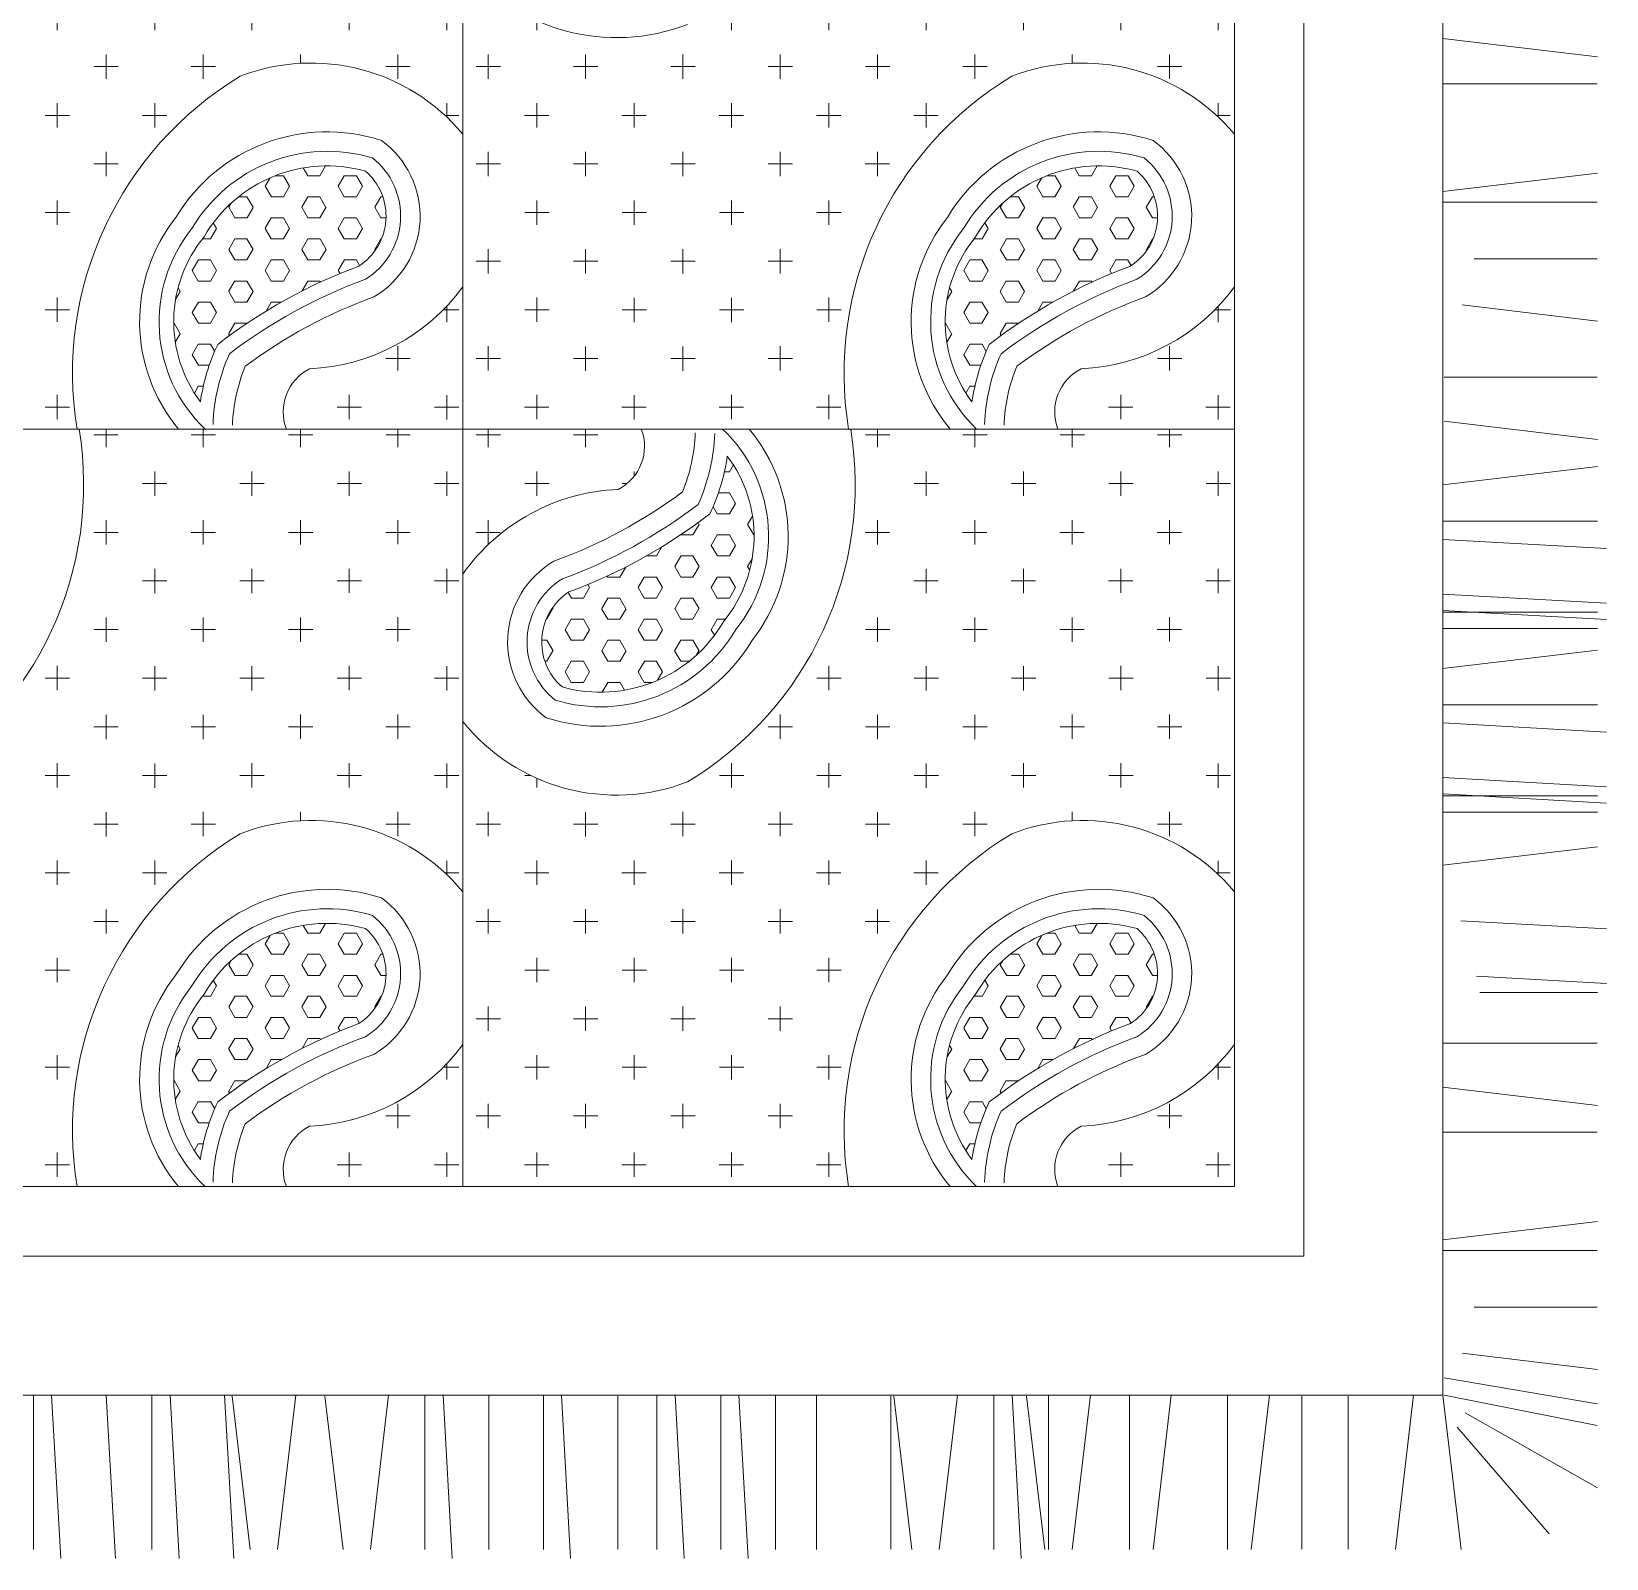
# Model space of a CAD drawing. Header units: inches. Extents: x 26.7 to 30.35, y 12.93 to 16.83.
# Drawn here: x 27.762 to 28.643, y 15.013 to 15.867 of the extents above; entities that cross this region are included whole.
import ezdxf

# ---------------------------------------------------------------- set-up
doc = ezdxf.new("R2010")
doc.units = ezdxf.units.IN
doc.header["$MEASUREMENT"] = 0
doc.layers.add('001_Dark_1 10', color=7, linetype='Continuous', lineweight=0)
doc.layers.add('002_Medium_1 10', color=251, linetype='Continuous', lineweight=0)
pattern_1 = [(0, (-37.43970522313292, 26.81565182171335), (0.02721599999564351, 0.02721599999997524), [0.01360799999782175, -0.04082399999346527]), (90, (-37.43290122347797, 26.80884782170915), (-0.0272159999956435, 0.02721599999997524), [0.01360799999998762, -0.04082399999996287])]
pattern_2 = [(0, (-37.00820776197041, 26.81565182171335), (0.02721599999564351, 0.02721599999997524), [0.01360799999782175, -0.04082399999346527]), (90, (-37.00140376138414, 26.80884782170915), (-0.0272159999956435, 0.02721599999997524), [0.01360799999998762, -0.04082399999996287])]
pattern_3 = [(0, (-37.00820776197041, 26.39185967207459), (0.02721599999564351, 0.02721599999997524), [0.01360799999782175, -0.04082399999346527]), (90, (-37.00140376138414, 26.38505567207039), (-0.0272159999956435, 0.02721599999997524), [0.01360799999998762, -0.04082399999996287])]
pattern_4 = [(0, (-37.43970522313292, 26.39185967207459), (0.02721599999564351, 0.02721599999997524), [0.01360799999782175, -0.04082399999346527]), (90, (-37.43290122347797, 26.38505567207039), (-0.0272159999956435, 0.02721599999997524), [0.01360799999998762, -0.04082399999996287])]

msp = doc.modelspace()

# ---------------------------------------------------------------- hatches: boundary and pattern name
at = {"layer": '002_Medium_1 10'}
h = msp.add_hatch(dxfattribs=at)
h.set_pattern_fill('CROSS', color=256, scale=5.443200000000001, style=0)
h.set_pattern_definition(pattern_1)
edge = h.paths.add_edge_path()
edge.add_ellipse((27.92998493992811, 15.65455349643753), major_axis=(0.01908255166765577, 0.01908255166765577), ratio=0.9999999999987289, start_angle=72.00881479409367, end_angle=156.0408936731299)
edge.add_line((27.9047974969176, 15.64486431160048), (28.00343985687097, 15.64486431160048))
edge.add_line((28.00343985733663, 15.64486431160048), (28.00343985733663, 15.72434947085139))
edge.add_ellipse((27.91289365542209, 15.79081525046649), major_axis=(0.07942390844600415, 0.07942390844600405), ratio=0.999999999998721, start_angle=227.4675267246357, end_angle=278.7193292571814, ccw=False)
edge = h.paths.add_edge_path()
edge.add_ellipse((27.64656614576554, 16.0589672764022), major_axis=(0.01908255166765036, 0.01908255166765034), ratio=0.9999999999998128, start_angle=252.0088147940491, end_angle=336.0408936730989)
edge.add_line((27.67175358784472, 16.06865646123924), (27.57194239617413, 16.06865646123924))
edge.add_line((27.57194239617413, 16.06865646123924), (27.57194239617413, 15.98754892717852))
edge.add_ellipse((27.66365742934024, 15.92270552237323), major_axis=(-0.07942390844595927, 0.07942390844595926), ratio=0.999999999998808, start_angle=-42.53247327537929, end_angle=9.739324253619316, ccw=False)
h = msp.add_hatch(dxfattribs=at)
h.set_pattern_fill('CROSS', color=256, scale=5.443200000000001, style=0)
h.set_pattern_definition(pattern_1)
edge = h.paths.add_edge_path()
edge.add_ellipse((27.6578733312813, 15.97397247089111), major_axis=(-0.07786042222038214, 0.07786042222038213), ratio=0.9999999999995797, start_angle=83.70269937391248, end_angle=156.1583139565079, ccw=False)
edge.add_line((27.57194239617413, 15.90512216246725), (27.57194239617413, 15.64486431160048))
edge.add_line((27.57194239617413, 15.64486431160048), (27.78769112675538, 15.64486431160048))
edge.add_ellipse((27.97919709579175, 15.67611000760962), major_axis=(0.1372057392089932, 0.1372057392089932), ratio=0.9999999999999163, start_angle=76.112544255351, end_angle=144.2666029541255, ccw=False)
edge.add_ellipse((27.91867775348102, 15.73954830194861), major_axis=(-0.07786042222039533, 0.07786042222039531), ratio=0.999999999999687, start_angle=264.66532932844234, end_angle=336.1583139564999, ccw=False)
edge.add_line((28.00343985733663, 15.8098325562737), (28.00343985733663, 16.06865646123924))
edge.add_line((28.00343985733663, 16.06865646123924), (27.7888599584726, 16.06865646123924))
edge.add_ellipse((27.59735398897057, 16.03741076523011), major_axis=(0.1372057392090421, 0.1372057392090421), ratio=0.9999999999997388, start_angle=256.1125442553892, end_angle=324.26660295412347, ccw=False)
h = msp.add_hatch(dxfattribs=at)
h.set_pattern_fill('CROSS', color=256, scale=5.443200000000001, style=0)
h.set_pattern_definition(pattern_2)
edge = h.paths.add_edge_path()
edge.add_ellipse((28.36148240109062, 15.65455349643753), major_axis=(0.01908255166762391, 0.01908255166762389), ratio=0.9999999999987329, start_angle=72.0088147940936, end_angle=156.0408936732132)
edge.add_line((28.33629495901143, 15.64486431160048), (28.4349373189648, 15.64486431160048))
edge.add_line((28.43493731849914, 15.64486431160048), (28.43493731849914, 15.72434947085139))
edge.add_ellipse((28.34439111751592, 15.79081525046649), major_axis=(-0.07942390844594537, 0.07942390844594532), ratio=0.9999999999999937, start_angle=137.467526724599, end_angle=188.7193292572478, ccw=False)
edge = h.paths.add_edge_path()
edge.add_ellipse((28.07806360692804, 16.0589672764022), major_axis=(0.01908255166765036, 0.01908255166765034), ratio=0.9999999999998128, start_angle=252.0088147940491, end_angle=336.0408936730989)
edge.add_line((28.10325104900723, 16.06865646123924), (28.00343985733663, 16.06865646123924))
edge.add_line((28.00343985733663, 16.06865646123924), (28.00343985733663, 15.98754892717852))
edge.add_ellipse((28.09515489050274, 15.92270552237323), major_axis=(0.07942390844594874, 0.07942390844594868), ratio=0.9999999999997119, start_angle=47.46752672460741, end_angle=99.73932425362801, ccw=False)
h = msp.add_hatch(dxfattribs=at)
h.set_pattern_fill('CROSS', color=256, scale=5.443200000000001, style=0)
h.set_pattern_definition(pattern_2)
edge = h.paths.add_edge_path()
edge.add_ellipse((28.08937079337513, 15.97397247089111), major_axis=(0.07786042222042543, 0.07786042222042541), ratio=0.999999999998981, start_angle=173.7026993738791, end_angle=246.1583139564803, ccw=False)
edge.add_line((28.00343985733663, 15.90512216246725), (28.00343985733663, 15.64486431160048))
edge.add_line((28.00343985733663, 15.64486431160048), (28.21918858791789, 15.64486431160048))
edge.add_ellipse((28.41069455695426, 15.67611000760962), major_axis=(0.1372057392090424, 0.1372057392090424), ratio=0.999999999999944, start_angle=76.11254425537822, end_angle=144.2666029541211, ccw=False)
edge.add_ellipse((28.35017521464353, 15.73954830194861), major_axis=(-0.07786042222044631, 0.07786042222044631), ratio=0.9999999999998426, start_angle=264.6653293284162, end_angle=336.1583139564981, ccw=False)
edge.add_line((28.43493731849914, 15.8098325562737), (28.43493731849914, 16.06865646123924))
edge.add_line((28.43493731849914, 16.06865646123924), (28.22035741963511, 16.06865646123924))
edge.add_ellipse((28.02885145013308, 16.03741076523011), major_axis=(-0.137205739208997, 0.1372057392089969), ratio=0.9999999999990505, start_angle=166.1125442553455, end_angle=234.2666029541616, ccw=False)
h = msp.add_hatch(dxfattribs=at)
h.set_pattern_fill('HEX', color=256, scale=2.7216, style=0)
h.set_pattern_definition([(0, (11.48508562118834, 18.6031870675929), (0, 0.01178487369762128), [0.006803999998910877, -0.01360799999782175]), (119.9999999960512, (11.48508562118834, 18.6031870675929), (-0.01020600000090668, -0.005892436848810637), [0.006803999999723019, -0.01360799999944604]), (60.00000000394876, (11.49188962084328, 18.6031870675929), (-0.01020600000090668, 0.005892436848810641), [0.006803999999723077, -0.01360799999944615])])
edge = h.paths.add_edge_path()
edge.add_ellipse((27.96892309346324, 15.64378585973327), major_axis=(-0.08019071883183615, 0.08019071883183614), ratio=0.9999999999979527, start_angle=19.705949573898124, end_angle=36.7534955249684, ccw=False)
edge.add_ellipse((28.04859721445566, 15.45681785720671), major_axis=(0.2105037683202355, 0.2105037683202353), ratio=0.9999999999977094, start_angle=425.29971908932674, end_angle=442.7385221895668, ccw=False)
edge.add_ellipse((27.92719867796724, 15.76397835915713), major_axis=(0.0235545782498951, 0.0235545782498951), ratio=0.9999999999996896, start_angle=257.9498139316897, end_angle=364.0990009942802)
edge.add_ellipse((27.92757315346127, 15.71251588895256), major_axis=(-0.05627287237188938, 0.05627287237188942), ratio=0.9999999999998931, start_angle=-60.62618546211366, end_angle=14.91173731816162)
edge.add_ellipse((27.91662021604454, 15.70494025885864), major_axis=(0.05294673496112996, 0.05294673496112994), ratio=0.9999999999995927, start_angle=95.65410887916153, end_angle=171.8329981668685)
h = msp.add_hatch(dxfattribs=at)
h.set_pattern_fill('HEX', color=256, scale=2.7216, style=0)
h.set_pattern_definition([(0, (11.91658308235084, 18.6031870675929), (0, 0.01178487369762128), [0.006803999998910877, -0.01360799999782175]), (119.9999999960512, (11.91658308235084, 18.6031870675929), (-0.01020600000090668, -0.005892436848810637), [0.006803999999723019, -0.01360799999944604]), (60.00000000394876, (11.92338708200579, 18.6031870675929), (-0.01020600000090668, 0.005892436848810641), [0.006803999999723077, -0.01360799999944615])])
edge = h.paths.add_edge_path()
edge.add_ellipse((28.40042055462574, 15.64378585973327), major_axis=(-0.08019071883189982, 0.08019071883189977), ratio=0.9999999999968863, start_angle=19.705949573855207, end_angle=36.75349552492952, ccw=False)
edge.add_ellipse((28.48009467561817, 15.45681785720671), major_axis=(-0.2105037683196122, 0.2105037683196122), ratio=0.9999999999957685, start_angle=335.2997190891922, end_angle=352.73852218953283, ccw=False)
edge.add_ellipse((28.35869613912975, 15.76397835915713), major_axis=(-0.0235545782499314, 0.02355457824993139), ratio=0.9999999999993224, start_angle=167.9498139318612, end_angle=274.0990009943068)
edge.add_ellipse((28.35907061462378, 15.71251588895256), major_axis=(-0.05627287237188938, 0.05627287237188942), ratio=0.9999999999998931, start_angle=-60.62618546211366, end_angle=14.91173731816162)
edge.add_ellipse((28.34811767720705, 15.70494025885864), major_axis=(-0.05294673496108888, 0.05294673496108888), ratio=0.9999999999996034, start_angle=5.654108879182183, end_angle=81.83299816694178)
h = msp.add_hatch(dxfattribs=at)
h.set_pattern_fill('CROSS', color=256, scale=5.443200000000001, style=0)
h.set_pattern_definition(pattern_4)
edge = h.paths.add_edge_path()
edge.add_ellipse((27.92998493992811, 15.23076134679877), major_axis=(0.01908255166765633, 0.0190825516676563), ratio=0.9999999999992725, start_angle=72.00881479405818, end_angle=156.0408936730874)
edge.add_line((27.9047974969176, 15.22107216196173), (28.00343985687097, 15.22107216196173))
edge.add_line((28.00343985733663, 15.22107216196173), (28.00343985733663, 15.30055732121263))
edge.add_ellipse((27.91289365542209, 15.36702310082774), major_axis=(0.07942390844596166, 0.07942390844596166), ratio=0.9999999999994562, start_angle=227.4675267246147, end_angle=278.7193292571765, ccw=False)
edge = h.paths.add_edge_path()
edge.add_ellipse((27.64656614576554, 15.63517512676344), major_axis=(0.01908255166765036, 0.01908255166765034), ratio=0.9999999999998128, start_angle=252.0088147940491, end_angle=336.0408936730989)
edge.add_line((27.67175358784472, 15.64486431160048), (27.57194239617413, 15.64486431160048))
edge.add_line((27.57194239617413, 15.64486431160048), (27.57194239617413, 15.56375677753976))
edge.add_ellipse((27.66365742934024, 15.49891337273448), major_axis=(0.07942390844600289, 0.07942390844600289), ratio=0.9999999999991765, start_angle=47.46752672467818, end_angle=99.7393242536001, ccw=False)
h = msp.add_hatch(dxfattribs=at)
h.set_pattern_fill('CROSS', color=256, scale=5.443200000000001, style=0)
h.set_pattern_definition(pattern_4)
edge = h.paths.add_edge_path()
edge.add_ellipse((27.6578733312813, 15.55018032125235), major_axis=(-0.07786042222037465, 0.07786042222037465), ratio=0.9999999999995507, start_angle=83.70269937390162, end_angle=156.1583139565073, ccw=False)
edge.add_line((27.57194239617413, 15.48133001282849), (27.57194239617413, 15.22107216196173))
edge.add_line((27.57194239617413, 15.22107216196173), (27.78769112675538, 15.22107216196173))
edge.add_ellipse((27.97919709579175, 15.25231785797086), major_axis=(0.1372057392089879, 0.1372057392089879), ratio=0.9999999999999594, start_angle=76.11254425535037, end_angle=144.2666029541188, ccw=False)
edge.add_ellipse((27.91867775348102, 15.31575615230986), major_axis=(-0.07786042222039533, 0.07786042222039531), ratio=0.999999999999687, start_angle=264.66532932844234, end_angle=336.1583139564999, ccw=False)
edge.add_line((28.00343985733663, 15.38604040663495), (28.00343985733663, 15.64486431160048))
edge.add_line((28.00343985733663, 15.64486431160048), (27.7888599584726, 15.64486431160048))
edge.add_ellipse((27.59735398897057, 15.61361861553314), major_axis=(0.1372057392090395, 0.1372057392090395), ratio=0.9999999999998628, start_angle=256.1125442553834, end_angle=324.2666029541189, ccw=False)
h = msp.add_hatch(dxfattribs=at)
h.set_pattern_fill('CROSS', color=256, scale=5.443200000000001, style=0)
h.set_pattern_definition(pattern_3)
edge = h.paths.add_edge_path()
edge.add_ellipse((28.36148240109062, 15.23076134679877), major_axis=(0.01908255166762444, 0.01908255166762444), ratio=0.9999999999992764, start_angle=72.00881479405813, end_angle=156.0408936731707)
edge.add_line((28.33629495901143, 15.22107216196173), (28.4349373189648, 15.22107216196173))
edge.add_line((28.43493731849914, 15.22107216196173), (28.43493731849914, 15.30055732121263))
edge.add_ellipse((28.34439111751592, 15.36702310082774), major_axis=(0.07942390844596879, 0.07942390844596879), ratio=0.9999999999997898, start_angle=227.4675267246052, end_angle=278.71932925723473, ccw=False)
edge = h.paths.add_edge_path()
edge.add_ellipse((28.07806360692804, 15.63517512676344), major_axis=(0.01908255166765036, 0.01908255166765034), ratio=0.9999999999998128, start_angle=252.0088147940491, end_angle=336.0408936730989)
edge.add_line((28.10325104900723, 15.64486431160048), (28.00343985733663, 15.64486431160048))
edge.add_line((28.00343985733663, 15.64486431160048), (28.00343985733663, 15.56375677753976))
edge.add_ellipse((28.09515489050274, 15.49891337273448), major_axis=(0.07942390844597133, 0.07942390844597133), ratio=0.9999999999995035, start_angle=47.46752672461332, end_angle=99.7393242536146, ccw=False)
h = msp.add_hatch(dxfattribs=at)
h.set_pattern_fill('CROSS', color=256, scale=5.443200000000001, style=0)
h.set_pattern_definition(pattern_3)
edge = h.paths.add_edge_path()
edge.add_ellipse((28.08937079337513, 15.55018032125235), major_axis=(0.07786042222041026, 0.07786042222041024), ratio=0.9999999999993542, start_angle=173.7026993738703, end_angle=246.1583139564724, ccw=False)
edge.add_line((28.00343985733663, 15.48133001282849), (28.00343985733663, 15.22107216196173))
edge.add_line((28.00343985733663, 15.22107216196173), (28.21918858791789, 15.22107216196173))
edge.add_ellipse((28.41069455695426, 15.25231785797086), major_axis=(0.1372057392090369, 0.1372057392090369), ratio=0.9999999999999875, start_angle=76.1125442553776, end_angle=144.2666029541144, ccw=False)
edge.add_ellipse((28.35017521464353, 15.31575615230986), major_axis=(-0.07786042222044631, 0.07786042222044631), ratio=0.9999999999998426, start_angle=264.6653293284162, end_angle=336.1583139564981, ccw=False)
edge.add_line((28.43493731849914, 15.38604040663495), (28.43493731849914, 15.64486431160048))
edge.add_line((28.43493731849914, 15.64486431160048), (28.22035741963511, 15.64486431160048))
edge.add_ellipse((28.02885145013308, 15.61361861553314), major_axis=(-0.1372057392090114, 0.1372057392090113), ratio=0.9999999999989263, start_angle=166.1125442553397, end_angle=234.266602954157, ccw=False)
h = msp.add_hatch(dxfattribs=at)
h.set_pattern_fill('HEX', color=256, scale=2.7216, style=0)
h.set_pattern_definition([(180, (44.52296292566781, 12.68654155560807), (0, -0.01178487369762128), [0.006803999998910877, -0.01360799999782175]), (299.9999999960512, (44.52296292566781, 12.68654155560807), (0.01020600000090668, 0.005892436848810637), [0.006803999999723078, -0.01360799999944616]), (240.0000000039487, (44.51615892508154, 12.68654155560807), (0.01020600000090668, -0.005892436848810641), [0.006803999999723073, -0.01360799999944615])])
edge = h.paths.add_edge_path()
edge.add_ellipse((28.03912545246159, 15.6459427634677), major_axis=(-0.08019071883183601, 0.08019071883183601), ratio=0.9999999999953538, start_angle=199.7059495738955, end_angle=216.7534955249853, ccw=False)
edge.add_ellipse((27.95945133146917, 15.83291076599425), major_axis=(-0.2105037683195721, 0.2105037683195721), ratio=0.999999999997757, start_angle=155.2997190892139, end_angle=172.7385221895305, ccw=False)
edge.add_ellipse((28.08084986795759, 15.52575026398563), major_axis=(0.02355457824993057, 0.02355457824993057), ratio=0.9999999999993382, start_angle=77.94981393190244, end_angle=184.099000994343)
edge.add_ellipse((28.08047539246356, 15.5772127342484), major_axis=(-0.05627287237188391, 0.05627287237188389), ratio=0.9999999999998603, start_angle=119.3738145378855, end_angle=194.9117373181791)
edge.add_ellipse((28.09142833081161, 15.58478836434233), major_axis=(-0.05294673496108881, 0.05294673496108872), ratio=0.9999999999996024, start_angle=185.6541088791822, end_angle=261.8329981669418)
h = msp.add_hatch(dxfattribs=at)
h.set_pattern_fill('HEX', color=256, scale=2.7216, style=0)
h.set_pattern_definition([(0, (11.48508562118834, 18.17939491795414), (0, 0.01178487369762128), [0.006803999998910877, -0.01360799999782175]), (119.9999999960512, (11.48508562118834, 18.17939491795414), (-0.01020600000090668, -0.005892436848810637), [0.006803999999723019, -0.01360799999944604]), (60.00000000394876, (11.49188962084328, 18.17939491795414), (-0.01020600000090668, 0.005892436848810641), [0.006803999999723077, -0.01360799999944615])])
edge = h.paths.add_edge_path()
edge.add_ellipse((27.96892309346324, 15.21999371009451), major_axis=(-0.08019071883183615, 0.08019071883183614), ratio=0.9999999999979527, start_angle=19.705949573898124, end_angle=36.7534955249684, ccw=False)
edge.add_ellipse((28.04859721445566, 15.03302570750975), major_axis=(0.2105037683202355, 0.2105037683202353), ratio=0.9999999999977094, start_angle=425.29971908932674, end_angle=442.7385221895668, ccw=False)
edge.add_ellipse((27.92719867796724, 15.34018620951838), major_axis=(0.02355457824990898, 0.02355457824990898), ratio=0.999999999998972, start_angle=257.9498139316981, end_angle=364.0990009943138)
edge.add_ellipse((27.92757315346127, 15.2887237392556), major_axis=(-0.05627287237188391, 0.05627287237188389), ratio=0.9999999999998603, start_angle=-60.62618546211446, end_angle=14.91173731817909)
edge.add_ellipse((27.91662021604454, 15.28114810916168), major_axis=(0.05294673496112996, 0.05294673496112994), ratio=0.9999999999995927, start_angle=95.65410887916153, end_angle=171.8329981668685)
h = msp.add_hatch(dxfattribs=at)
h.set_pattern_fill('HEX', color=256, scale=2.7216, style=0)
h.set_pattern_definition([(0, (11.91658308235084, 18.17939491795414), (0, 0.01178487369762128), [0.006803999998910877, -0.01360799999782175]), (119.9999999960512, (11.91658308235084, 18.17939491795414), (-0.01020600000090668, -0.005892436848810637), [0.006803999999723019, -0.01360799999944604]), (60.00000000394876, (11.92338708200579, 18.17939491795414), (-0.01020600000090668, 0.005892436848810641), [0.006803999999723077, -0.01360799999944615])])
edge = h.paths.add_edge_path()
edge.add_ellipse((28.40042055462574, 15.21999371009451), major_axis=(-0.08019071883188697, 0.08019071883188686), ratio=0.999999999997097, start_angle=19.70594957386379, end_angle=36.75349552493742, ccw=False)
edge.add_ellipse((28.48009467561817, 15.03302570750975), major_axis=(-0.2105037683195582, 0.2105037683195581), ratio=0.9999999999960157, start_angle=335.29971908917787, end_angle=352.738522189518, ccw=False)
edge.add_ellipse((28.35869613912975, 15.34018620951838), major_axis=(0.02355457824992945, 0.02355457824992945), ratio=0.9999999999999722, start_angle=257.9498139318695, end_angle=364.0990009943405)
edge.add_ellipse((28.35907061462378, 15.2887237392556), major_axis=(-0.05627287237188391, 0.05627287237188389), ratio=0.9999999999998603, start_angle=-60.62618546211446, end_angle=14.91173731817909)
edge.add_ellipse((28.34811767720705, 15.28114810916168), major_axis=(-0.05294673496108881, 0.05294673496108872), ratio=0.9999999999996024, start_angle=5.654108879182183, end_angle=81.83299816694182)

# ---------------------------------------------------------------- linework, layer by layer
at = {"layer": '001_Dark_1 10'}
for p, q in [((28.55157731910323, 16.60908861090002), (28.55157731910323, 15.10443216193971)), ((28.47381731839006, 16.53132861088534), (28.47381731839006, 15.18219216195439)), ((28.43493731849914, 16.492448610878), (28.43493731849914, 15.22107216196173)), ((28.43493731849914, 15.22107216196173), (27.1404449340803, 15.22107216196173)), ((28.47381731839006, 15.18219216195439), (27.10156493418937, 15.18219216195439)), ((28.55157731910323, 15.10443216193971), (27.02380493440753, 15.10443216193971))]:
    msp.add_line(p, q, dxfattribs=at)
at = {"layer": '002_Medium_1 10'}
for p, q in [((28.00343985733663, 15.22107216196173), (28.00343985733663, 16.492448610878)), ((28.55157731910323, 15.86331161127464), (28.63796908286487, 15.85304787357609)), ((28.55157731910323, 15.83804575049589), (28.63781980396336, 15.83804575049589)), ((28.55157731910323, 15.77783776963633), (28.63796908286487, 15.78802415406835)), ((28.55157731910323, 15.77184083235488), (28.63781980396336, 15.77184083235488)), ((28.56901781325316, 15.74006288363171), (28.63781980396336, 15.74006288363171)), ((28.56224818126386, 15.71431685406287), (28.63796908286487, 15.70532086373578)), ((28.55228380364453, 15.6738579654907), (28.63781980396336, 15.6738579654907)), ((27.1404449340803, 15.64486431160048), (28.43493731849914, 15.64486431160048)), ((28.55228380364453, 15.64929574965072), (28.63796908286487, 15.63911594559477)), ((28.55157731910323, 15.61364998463114), (28.63796908286487, 15.62383636906315)), ((28.55157731910323, 15.59328379625958), (28.63796908286487, 15.59328379625958)), ((28.55157731910323, 15.58309741182756), (28.64305043471133, 15.57800421966976)), ((28.55157731910323, 15.55254483902399), (28.64305043471133, 15.54745164686619)), ((28.55157731910323, 15.54339884720548), (28.64305043471133, 15.53830565504768)), ((28.55157731910323, 15.54235845465018), (28.63796908286487, 15.54235845465018)), ((28.55157731910323, 15.53321246283167), (28.63796908286487, 15.53321246283167)), ((28.55157731910323, 15.51096436245871), (28.63796908286487, 15.52115074683252)), ((28.55157731910323, 15.49059817402894), (28.63796908286487, 15.49059817402894)), ((28.55157731910323, 15.48041178965513), (28.64305043471133, 15.47531859743913)), ((28.55157731910323, 15.44985921685156), (28.64305043471133, 15.44476602463555)), ((28.55157731910323, 15.44071322503305), (28.64305043471133, 15.43562003281704)), ((28.55157731910323, 15.43967283247775), (28.63796908286487, 15.43967283247775)), ((28.55157731910323, 15.43052684065924), (28.63796908286487, 15.43052684065924)), ((28.55157731910323, 15.4009169670594), (28.63796908286487, 15.41110335143321)), ((28.56167099130427, 15.36980238194383), (28.64305043471133, 15.36527120203982)), ((28.57032259338623, 15.33876809086223), (28.64305043471133, 15.33471862923625)), ((28.57214445964521, 15.32962543707845), (28.63796908286487, 15.32962543707845)), ((28.55157731910323, 15.30123100451465), (28.63781980396336, 15.30123100451465)), ((28.55157731910323, 15.27675272231727), (28.63796908286487, 15.26648898461872)), ((28.55157731910323, 15.25148686153852), (28.63781980396336, 15.25148686153852)), ((28.55157731910323, 15.19127888067896), (28.63796908286487, 15.20146526505277)), ((28.55157731910323, 15.18528194339751), (28.63781980396336, 15.18528194339751)), ((28.56901781325316, 15.15350399467434), (28.63781980396336, 15.15350399467434)), ((28.56224818126386, 15.12775796504729), (28.63796908286487, 15.11876197477841)), ((28.55228380364453, 15.11408856829666), (28.63781980396336, 15.09959142717571)), ((27.76329915476119, 15.10443216193971), (27.76329915476119, 15.01804039747958)), ((27.77348553919321, 15.10443216193971), (27.77857873187488, 15.01295904551671)), ((27.80403811176395, 15.10443216193971), (27.80913130444562, 15.01295904551671)), ((27.82949749258434, 15.10443216193971), (27.82949749258434, 15.01804039747958)), ((27.83968387701636, 15.10443216193971), (27.84477706969803, 15.01295904551671)), ((27.8702364495871, 15.10443216193971), (27.87532964226877, 15.01295904551671)), ((27.87440582615411, 15.10372567681634), (27.88458562986081, 15.01804039747958)), ((27.91005159140652, 15.10443216193971), (27.8998652069745, 15.01804039747958)), ((27.92626156442886, 15.10372567681634), (27.93644136813556, 15.01804039747958)), ((27.96190732874995, 15.10443216193971), (27.95172094431793, 15.01804039747958)), ((27.98227351781999, 15.10443216193971), (27.98227351781999, 15.01804039747958)), ((27.99245990225201, 15.10443216193971), (27.99755309400236, 15.01295904551671)), ((28.01791928214108, 15.10443216193971), (28.01791928214108, 15.01804039747958)), ((28.04847185564315, 15.10443216193971), (28.04847185564315, 15.01804039747958)), ((28.05865823914384, 15.10443216193971), (28.06375143182551, 15.01295904551671)), ((28.09012113762175, 15.10372567681634), (28.09012113762175, 15.01818967684676)), ((28.11202385340905, 15.10443216193971), (28.11202385340905, 15.01804039747958)), ((28.12221023784106, 15.10443216193971), (28.12730343052273, 15.01295904551671)), ((28.14766961866146, 15.10443216193971), (28.14766961866146, 15.01804039747958)), ((28.15785600309347, 15.10443216193971), (28.16294919484382, 15.01295904551671)), ((28.1782221912322, 15.10443216193971), (28.1782221912322, 15.01804039747958)), ((28.20124129922216, 15.10443216193971), (28.20124129922216, 15.01804039747958)), ((28.24289058213209, 15.10372567681634), (28.24289058213209, 15.01818967684676)), ((28.24443368957465, 15.10372567681634), (28.25461349421268, 15.01804039747958)), ((28.28007945482706, 15.10443216193971), (28.26989307039505, 15.01804039747958)), ((28.30044564296579, 15.10443216193971), (28.30044564296579, 15.01804039747958)), ((28.3106320273978, 15.10443216193971), (28.31572522007948, 15.01295904551671)), ((28.31876970240002, 15.10372567681634), (28.32894950610673, 15.01804039747958)), ((28.33099163574254, 15.10443216193971), (28.33099163574254, 15.01804039747958)), ((28.35441546765243, 15.10443216193971), (28.34422908228909, 15.01804039747958)), ((28.3762235675854, 15.10443216193971), (28.3762235675854, 15.01804039747958)), ((28.39964739856397, 15.10443216193971), (28.38946101413196, 15.01804039747958)), ((28.43108339113271, 15.10443216193971), (28.43108339113271, 15.01804039747958)), ((28.4545072230426, 15.10443216193971), (28.44432083861058, 15.01804039747958)), ((28.47272591543471, 15.10372567681634), (28.47272591543471, 15.01818967684676)), ((28.49853372824466, 15.10372567681634), (28.49853372824466, 15.01818967684676)), ((28.53517485939985, 15.10443216193971), (28.52498847496783, 15.01804039747958)), ((28.55157731910323, 15.10443216193971), (28.56176370260393, 15.01804039747958)), ((28.55228380364453, 15.10443216193971), (28.63781980396336, 15.08729907653333)), ((28.56405985512858, 15.09451286824924), (28.63796908286487, 15.0525570566374)), ((28.55959603813564, 15.08648617144945), (28.610929769176, 15.02673164223824))]:
    msp.add_line(p, q, dxfattribs=at)
for centre, major_axis, ratio, start_param, end_param in [((28.08937079337513, 15.97397247089111), (0.07786042222042541, 0.07786042222042541), 0.9999999999989813, 3.031684023676083, 4.296273059698491), ((27.91867775348102, 15.73954830194861), (-0.0778604222203953, 0.0778604222203953), 0.999999999999687, 4.619281412656432, 5.86706938649373), ((28.35017521464353, 15.73954830194861), (-0.07786042222044631, 0.07786042222044631), 0.9999999999998422, 4.619281412655976, 5.867069386493698), ((27.97919709579175, 15.67611000760962), (0.1372057392089934, 0.1372057392089934), 0.9999999999999155, 1.32841449932577, 2.517927222216868), ((28.41069455695426, 15.67611000760962), (0.1372057392090422, 0.1372057392090422), 0.9999999999999444, 1.328414499326245, 2.517927222216791), ((27.92757315346127, 15.71251588895256), (-0.06974410508055143, 0.06974410508055143), 0.999999999999562, -1.098597176028721, 0.2446770824419831), ((28.35907061462378, 15.71251588895256), (-0.06974410508051115, 0.06974410508051115), 0.999999999999491, -1.09859717602875, 0.2446770824414304), ((27.92757315346127, 15.71251588895256), (0.06204625781842402, 0.06204625781842402), 0.9999999999997828, 0.4925120446261222, 1.823534800780801), ((27.92719867796724, 15.76397835915713), (-0.03702581095855025, 0.03702581095855025), 0.999999999999598, 2.885797608688176, 4.86980313157757), ((28.35907061462378, 15.71251588895256), (-0.06204625781840329, 0.06204625781840335), 0.9999999999999317, -1.078284282168983, 0.2527384739862413), ((28.35869613912975, 15.76397835915713), (-0.03702581095856575, 0.03702581095856575), 0.9999999999994758, 2.885797608690207, 4.869803131577857), ((27.92757315346127, 15.71251588895256), (-0.0562728723718894, 0.05627287237188944), 0.9999999999998931, -1.058126549238603, 0.2602589133944295), ((27.92719867796724, 15.76397835915713), (-0.02932796369646507, 0.02932796369646507), 0.9999999999992517, 2.908123814016569, 4.829251120617481), ((28.35907061462378, 15.71251588895256), (-0.0562728723718894, 0.05627287237188944), 0.9999999999998931, -1.058126549238603, 0.2602589133944295), ((28.35869613912975, 15.76397835915713), (-0.02932796369649019, 0.02932796369649019), 0.9999999999997783, 2.908123814018928, 4.829251120615476), ((27.92719867796724, 15.76397835915713), (0.0235545782498951, 0.0235545782498951), 0.9999999999996898, 4.502073558014725, 6.354726370572297), ((28.35869613912975, 15.76397835915713), (-0.02355457824993139, 0.02355457824993139), 0.999999999999322, 2.931277231222822, 4.783930043777866), ((27.91662021604454, 15.70494025885864), (-0.06641796766980052, 0.06641796766980052), 0.999999999999128, 0.1151439562594698, 1.479359854266184), ((28.34811767720705, 15.70494025885864), (0.06641796766973636, 0.06641796766973636), 0.999999999999914, 1.685940283053535, 3.050156181060993), ((27.91662021604454, 15.70494025885864), (0.05872012040766351, 0.05872012040766351), 0.9999999999998653, 1.677448763110454, 3.164957368766116), ((27.91662021604454, 15.70494025885864), (0.05294673496112991, 0.05294673496112991), 0.999999999999593, 1.669479143002512, 2.999051581585237), ((28.34811767720705, 15.70494025885864), (0.05872012040770138, 0.05872012040770138), 0.9999999999995347, 1.677448763110163, 3.164957368764946), ((28.34811767720705, 15.70494025885864), (-0.05294673496108891, 0.05294673496108891), 0.9999999999996032, 0.09868281620797537, 1.428255254791619), ((28.04859721445566, 15.45681785720671), (0.2105037683202358, 0.2105037683202358), 0.9999999999977072, 1.139695098736146, 1.444059630442329), ((28.48009467561817, 15.45681785720671), (-0.2105037683196123, 0.2105037683196123), 0.9999999999957707, -0.4311012280610995, -0.1267366963531606), ((28.04859721445566, 15.45681785720671), (-0.2047303828730593, 0.2047303828730593), 0.9999999999959345, -0.434032547086534, -0.1335882177141807), ((27.91289365542209, 15.79081525046649), (-0.07942390844591574, 0.07942390844591574), 0.9999999999990293, 2.399260955917068, 3.293773657693612), ((28.48009467561817, 15.45681785720671), (0.2047303828731466, 0.2047303828731466), 0.9999999999999182, 1.136763779709591, 1.437208109081263), ((28.34439111751592, 15.79081525046649), (0.07942390844596872, 0.07942390844596872), 0.9999999999997895, 3.970057282712553, 4.864569984488907), ((28.04859721445566, 15.45681785720671), (-0.1970325356110099, 0.1970325356110099), 0.9999999999986889, -0.4376955668299156, -0.1436800513178944), ((28.48009467561817, 15.45681785720671), (-0.1970325356110784, 0.1970325356110784), 0.9999999999986363, -0.4376955668301028, -0.1436800513181948), ((27.96892309346324, 15.64378585973327), (-0.08019071883183611, 0.08019071883183611), 0.9999999999979525, 0.3439337022964952, 0.6414695085277011), ((28.40042055462574, 15.64378585973327), (-0.08019071883189971, 0.08019071883189971), 0.9999999999968829, 0.3439337022957472, 0.6414695085270234), ((27.96892309346324, 15.64378585973327), (-0.0744173333850846, 0.0744173333850846), 0.9999999999957507, 0.3623462668736259, 0.7511422456715069), ((27.96892309346324, 15.64378585973327), (-0.0667194861231241, 0.0667194861231241), 0.9999999999963102, 0.3911122973659711, 0.7511422456711689), ((28.40042055462574, 15.64378585973327), (-0.0744173333854312, 0.0744173333854312), 0.9999999999991086, 0.3623462668729389, 0.7511422456698322), ((28.40042055462574, 15.64378585973327), (0.06671948612375454, 0.06671948612375454), 0.9999999999940268, 1.961908624156217, 2.321938572460378), ((27.92998493992811, 15.65455349643753), (0.01908255166765578, 0.01908255166765578), 0.9999999999987289, 1.256790908615737, 2.723427362350506), ((28.36148240109062, 15.65455349643753), (0.0190825516676239, 0.0190825516676239), 0.9999999999987327, 1.256790908615736, 2.72342736235196), ((27.59735398897057, 15.61361861553314), (0.1372057392090394, 0.1372057392090394), 0.9999999999998632, 4.47000715291613, 5.659519875806546), ((28.07806360692804, 15.63517512676344), (0.0190825516676563, 0.0190825516676563), 0.9999999999992729, 4.398383562204911, 5.865020015939558), ((28.02885145013308, 15.61361861553314), (-0.1372057392090114, 0.1372057392090114), 0.9999999999989266, 2.89921082612047, 4.088723549012314), ((28.09142833081161, 15.58478836434233), (0.05872012040768777, 0.05872012040768777), 0.9999999999997433, 4.819041416699979, 6.306550022354507), ((28.09142833081161, 15.58478836434233), (0.0664179676697905, 0.0664179676697905), 0.9999999999997266, 4.827532936644257, 6.191748834650026), ((28.03912545246159, 15.6459427634677), (0.0667194861236681, 0.0667194861236681), 0.9999999999948234, 5.103501277746291, 5.463531226050569), ((28.03912545246159, 15.6459427634677), (-0.07441733338547019, 0.07441733338547019), 0.9999999999994842, 3.503938920462371, 3.892734899259437), ((28.03912545246159, 15.6459427634677), (-0.08019071883183591, 0.08019071883183591), 0.9999999999953516, 3.485526355886243, 3.783062162117789), ((28.09142833081161, 15.58478836434233), (-0.05294673496108879, 0.05294673496108879), 0.9999999999996027, 3.240275469797769, 4.569847908381412), ((28.09515489050274, 15.49891337273448), (0.07942390844599391, 0.07942390844599391), 0.9999999999992957, 0.8284646291230054, 1.740779601939577), ((27.95945133146917, 15.83291076599425), (-0.1970325356109792, 0.1970325356109792), 0.9999999999973008, 2.70389708675931, 2.997912602271702), ((27.95945133146917, 15.83291076599425), (0.2047303828739605, 0.2047303828739605), 0.9999999999959155, 4.278356433301427, 4.578800762671813), ((27.95945133146917, 15.83291076599425), (-0.210503768319572, 0.210503768319572), 0.999999999997757, 2.710491425529072, 3.014855957236591), ((28.08084986795759, 15.52575026398563), (0.03702581095857437, 0.03702581095857437), 0.9999999999995989, 1.315001281895537, 3.299006804781111), ((28.08084986795759, 15.52575026398563), (0.02932796369648662, 0.02932796369648662), 0.9999999999994329, 1.337327487221624, 3.258454793820671), ((28.08084986795759, 15.52575026398563), (0.02355457824993059, 0.02355457824993059), 0.9999999999993376, 1.360480904428645, 3.213133716983601), ((28.08047539246356, 15.5772127342484), (-0.06204625781841058, 0.06204625781841058), 0.9999999999999065, 2.063308371420889, 3.39433112757604), ((28.08047539246356, 15.5772127342484), (-0.05627287237188391, 0.05627287237188391), 0.9999999999998601, 2.083466104351176, 3.401851566984528), ((28.08047539246356, 15.5772127342484), (0.06974410508049741, 0.06974410508049741), 0.999999999999954, 3.613791804355026, 4.957066062826227), ((28.08937079337513, 15.55018032125235), (0.07786042222041027, 0.07786042222041026), 0.9999999999993543, 3.03168402367593, 4.296273059698352), ((27.91867775348102, 15.31575615230986), (-0.0778604222203953, 0.0778604222203953), 0.999999999999687, 4.619281412656432, 5.86706938649373), ((28.35017521464353, 15.31575615230986), (-0.07786042222044631, 0.07786042222044631), 0.9999999999998422, 4.619281412655976, 5.867069386493698), ((27.97919709579175, 15.25231785797086), (0.1372057392089879, 0.1372057392089879), 0.9999999999999593, 1.32841449932576, 2.51792722221675), ((28.41069455695426, 15.25231785797086), (0.1372057392090368, 0.1372057392090368), 0.9999999999999878, 1.328414499326235, 2.517927222216673), ((27.92757315346127, 15.2887237392556), (-0.0697441050805384, 0.0697441050805384), 0.9999999999995637, -1.098597176028806, 0.2446770824422198), ((28.35907061462378, 15.2887237392556), (-0.06974410508049816, 0.06974410508049816), 0.9999999999994923, -1.098597176028834, 0.2446770824416671), ((27.92757315346127, 15.2887237392556), (0.06204625781843851, 0.0620462578184385), 0.9999999999992881, 0.4925120446263282, 1.823534800780949), ((27.92719867796724, 15.34018620951838), (0.03702581095853791, 0.03702581095853791), 0.9999999999999446, 4.456593935483447, 6.440599458372538), ((28.35907061462378, 15.2887237392556), (-0.06204625781841058, 0.06204625781841058), 0.9999999999999065, -1.078284282168904, 0.2527384739862473), ((28.35869613912975, 15.34018620951838), (-0.03702581095856926, 0.03702581095856926), 0.9999999999989878, 2.885797608690088, 4.869803131577476), ((27.92757315346127, 15.2887237392556), (-0.05627287237188391, 0.05627287237188391), 0.9999999999998601, -1.058126549238617, 0.2602589133947344), ((27.92719867796724, 15.34018620951838), (-0.02932796369646203, 0.02932796369646203), 0.9999999999998428, 2.908123814016702, 4.829251120617957), ((28.35907061462378, 15.2887237392556), (-0.05627287237188391, 0.05627287237188391), 0.9999999999998601, -1.058126549238617, 0.2602589133947344), ((28.35869613912975, 15.34018620951838), (0.02932796369649801, 0.02932796369649801), 0.9999999999996306, 4.478920140813957, 6.400047447410849), ((27.92719867796724, 15.34018620951838), (0.02355457824990897, 0.02355457824990896), 0.999999999998972, 4.502073558014872, 6.354726370572884), ((28.35869613912975, 15.34018620951838), (0.02355457824992944, 0.02355457824992944), 0.9999999999999721, 4.502073558017862, 6.354726370573349), ((27.91662021604454, 15.28114810916168), (-0.06641796766979889, 0.06641796766979889), 0.999999999998944, 0.1151439562594909, 1.479359854265978), ((28.34811767720705, 15.28114810916168), (-0.06641796766972906, 0.06641796766972909), 0.9999999999999016, 0.11514395625866, 1.479359854265891), ((27.91662021604454, 15.28114810916168), (0.05872012040766383, 0.05872012040766383), 0.9999999999996252, 1.677448763110685, 3.164957368766121), ((27.91662021604454, 15.28114810916168), (0.05294673496112991, 0.05294673496112991), 0.999999999999593, 1.669479143002512, 2.999051581585237), ((28.34811767720705, 15.28114810916168), (0.05872012040768777, 0.05872012040768777), 0.9999999999997433, 1.677448763110186, 3.164957368764715), ((28.34811767720705, 15.28114810916168), (-0.05294673496108879, 0.05294673496108879), 0.9999999999996027, 0.09868281620797537, 1.428255254791619), ((28.04859721445566, 15.03302570750975), (0.2105037683202358, 0.2105037683202358), 0.9999999999977072, 1.139695098736146, 1.444059630442329), ((28.48009467561817, 15.03302570750975), (-0.2105037683195583, 0.2105037683195583), 0.9999999999960182, -0.4311012280613498, -0.1267366963534193), ((28.04859721445566, 15.03302570750975), (-0.2047303828730864, 0.2047303828730864), 0.9999999999972213, -0.4340325470860107, -0.1335882177140109), ((27.91289365542209, 15.36702310082774), (-0.07942390844592247, 0.07942390844592247), 0.9999999999992465, 2.399260955917176, 3.293773657693384), ((28.48009467561817, 15.03302570750975), (0.204730382873436, 0.204730382873436), 0.9999999999986366, 1.136763779710112, 1.437208109081433), ((28.34439111751592, 15.36702310082774), (0.07942390844599259, 0.07942390844599259), 0.9999999999995729, 3.970057282712661, 4.864569984488679), ((28.04859721445566, 15.03302570750975), (-0.1970325356109792, 0.1970325356109792), 0.9999999999973008, -0.4376955668304818, -0.1436800513180909), ((28.48009467561817, 15.03302570750975), (-0.1970325356110343, 0.1970325356110343), 0.999999999997259, -0.4376955668306313, -0.1436800513183314), ((27.96892309346324, 15.21999371009451), (-0.08019071883183611, 0.08019071883183611), 0.9999999999979525, 0.3439337022964952, 0.6414695085277011), ((28.40042055462574, 15.21999371009451), (-0.08019071883188705, 0.08019071883188705), 0.9999999999970992, 0.3439337022958961, 0.641469508527158), ((27.96892309346324, 15.21999371009451), (-0.07441733338512363, 0.07441733338512363), 0.9999999999961291, 0.3623462668732642, 0.7511422456713186), ((27.96892309346324, 15.21999371009451), (-0.0667194861231241, 0.0667194861231241), 0.9999999999963102, 0.3911122973659711, 0.7511422456711689), ((28.40042055462574, 15.21999371009451), (-0.07441733338547019, 0.07441733338547019), 0.9999999999994842, 0.3623462668725781, 0.7511422456696448), ((28.40042055462574, 15.21999371009451), (0.06671948612375454, 0.06671948612375454), 0.9999999999940268, 1.961908624156217, 2.321938572460378), ((27.92998493992811, 15.23076134679877), (0.0190825516676563, 0.0190825516676563), 0.9999999999992729, 1.256790908615118, 2.723427362349764), ((28.36148240109062, 15.23076134679877), (0.01908255166762444, 0.01908255166762444), 0.9999999999992764, 1.256790908615117, 2.723427362351218)]:
    msp.add_ellipse(centre, major_axis=major_axis, ratio=ratio, start_param=start_param, end_param=end_param, dxfattribs=at)

doc.saveas('drawing.dxf')
